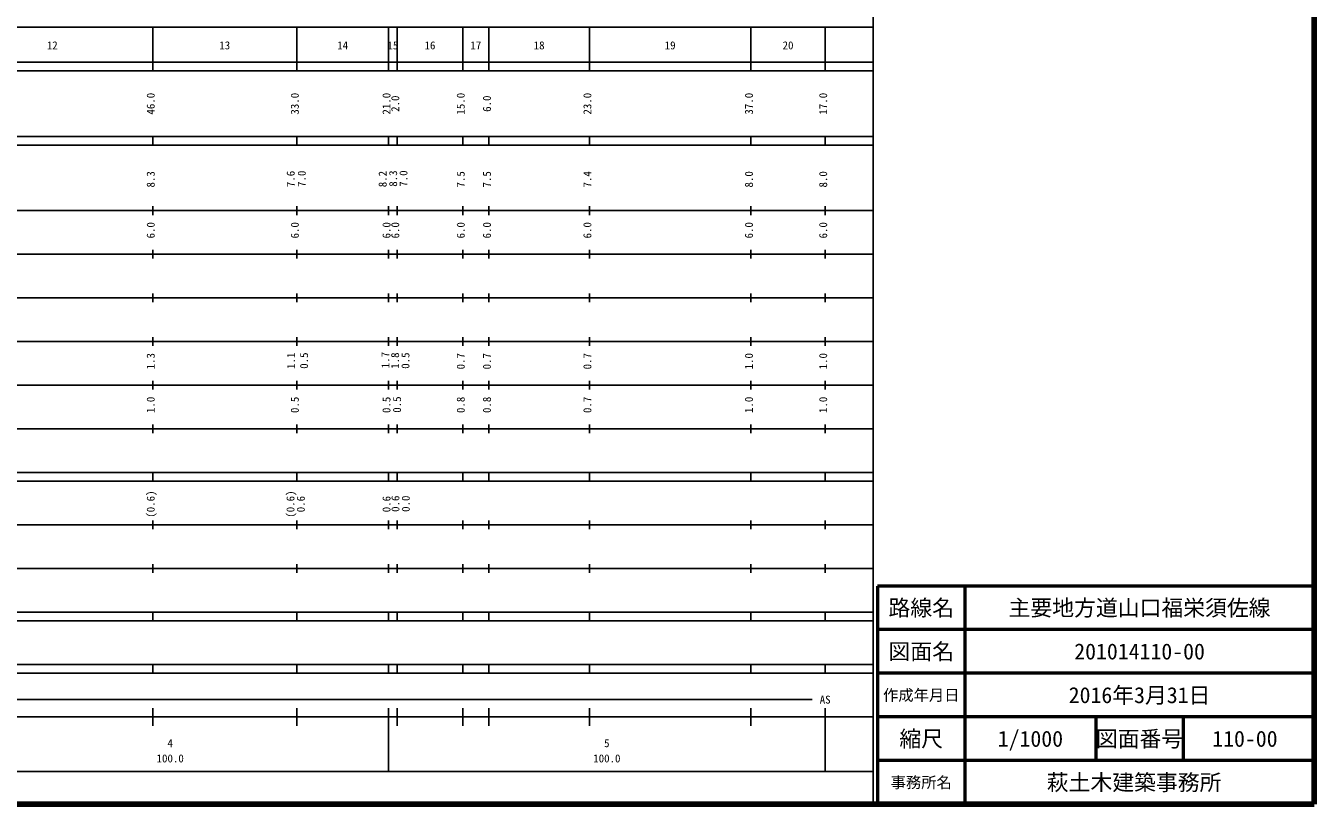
# Model space of a CAD drawing. Units: millimetres on the paper, enlarged 1000 times. Extents: x 40000 to 680000, y 20000 to 380000.
# Drawn here: x 384928 to 680000, y 20000 to 198357 of the extents above; entities that cross this region are included whole.
import ezdxf
from ezdxf.enums import TextEntityAlignment as Align

# ---------------------------------------------------------------- set-up
doc = ezdxf.new("R2010")
doc.units = ezdxf.units.MM
doc.header["$LTSCALE"] = 1000
for name, color, linetype, lineweight in [('M-TTL', 2, 'Continuous', 140), ('M-TTL-BAND', 7, 'Continuous', 25), ('M-TTL-FRAM', 2, 'Continuous', 50), ('M-TTL-LINE', 7, 'Continuous', 50)]:
    doc.layers.add(name, color=color, linetype=linetype, lineweight=lineweight)
doc.layers.add('M-TTL-TXT', color=7, linetype='Continuous')
doc.styles.add('ＭＳ ゴシック', font='')
doc.styles.get('ＭＳ ゴシック').set_extended_font_data('MS Gothic')

msp = doc.modelspace()

# ---------------------------------------------------------------- linework, layer by layer
at = {"layer": 'M-TTL'}
for p, q in [((680000, 20000), (680000, 380000)), ((40000, 20000), (680000, 20000))]:
    msp.add_line(p, q, dxfattribs=at)
at = {"layer": 'M-TTL-BAND'}
for p, q in [((579000, 20000), (579000, 370000)), ((68000, 198000), (579000, 198000)), ((414000, 188000), (414000, 198000)), ((447000, 188000), (447000, 198000)), ((468000, 188000), (468000, 198000)), ((470000, 188000), (470000, 198000)), ((485000, 188000), (485000, 198000)), ((491000, 188000), (491000, 198000)), ((514000, 188000), (514000, 198000)), ((551000, 188000), (551000, 198000)), ((568000, 188000), (568000, 198000)), ((40000, 190000), (579000, 190000)), ((40000, 188000), (579000, 188000)), ((40000, 173000), (579000, 173000)), ((414000, 171000), (414000, 173000)), ((447000, 171000), (447000, 173000)), ((468000, 171000), (468000, 173000)), ((470000, 171000), (470000, 173000)), ((485000, 171000), (485000, 173000)), ((491000, 171000), (491000, 173000)), ((514000, 171000), (514000, 173000)), ((551000, 171000), (551000, 173000)), ((568000, 171000), (568000, 173000)), ((40000, 171000), (579000, 171000)), ((414000, 155000), (414000, 157000)), ((447000, 155000), (447000, 157000)), ((468000, 155000), (468000, 157000)), ((470000, 155000), (470000, 157000)), ((485000, 155000), (485000, 157000)), ((491000, 155000), (491000, 157000)), ((514000, 155000), (514000, 157000)), ((551000, 155000), (551000, 157000)), ((568000, 155000), (568000, 157000)), ((40000, 156000), (579000, 156000)), ((46000, 146000), (579000, 146000)), ((414000, 145000), (414000, 147000)), ((447000, 145000), (447000, 147000)), ((468000, 145000), (468000, 147000)), ((470000, 145000), (470000, 147000)), ((485000, 145000), (485000, 147000)), ((491000, 145000), (491000, 147000)), ((514000, 145000), (514000, 147000)), ((551000, 145000), (551000, 147000)), ((568000, 145000), (568000, 147000)), ((52000, 136000), (579000, 136000)), ((414000, 135000), (414000, 137000)), ((447000, 135000), (447000, 137000)), ((468000, 135000), (468000, 137000)), ((470000, 135000), (470000, 137000)), ((485000, 135000), (485000, 137000)), ((491000, 135000), (491000, 137000)), ((514000, 135000), (514000, 137000)), ((551000, 135000), (551000, 137000)), ((568000, 135000), (568000, 137000)), ((414000, 125000), (414000, 127000)), ((447000, 125000), (447000, 127000)), ((468000, 125000), (468000, 127000)), ((470000, 125000), (470000, 127000)), ((485000, 125000), (485000, 127000)), ((491000, 125000), (491000, 127000)), ((514000, 125000), (514000, 127000)), ((551000, 125000), (551000, 127000)), ((568000, 125000), (568000, 127000)), ((46000, 126000), (579000, 126000)), ((52000, 116000), (579000, 116000)), ((414000, 115000), (414000, 117000)), ((447000, 115000), (447000, 117000)), ((468000, 115000), (468000, 117000)), ((470000, 115000), (470000, 117000)), ((485000, 115000), (485000, 117000)), ((491000, 115000), (491000, 117000)), ((514000, 115000), (514000, 117000)), ((551000, 115000), (551000, 117000)), ((568000, 115000), (568000, 117000)), ((414000, 105000), (414000, 107000)), ((447000, 105000), (447000, 107000)), ((468000, 105000), (468000, 107000)), ((470000, 105000), (470000, 107000)), ((485000, 105000), (485000, 107000)), ((491000, 105000), (491000, 107000)), ((514000, 105000), (514000, 107000)), ((551000, 105000), (551000, 107000)), ((568000, 105000), (568000, 107000)), ((46000, 106000), (579000, 106000)), ((40000, 96000), (579000, 96000)), ((414000, 94000), (414000, 96000)), ((447000, 94000), (447000, 96000)), ((468000, 94000), (468000, 96000)), ((470000, 94000), (470000, 96000)), ((485000, 94000), (485000, 96000)), ((491000, 94000), (491000, 96000)), ((514000, 94000), (514000, 96000)), ((551000, 94000), (551000, 96000)), ((568000, 94000), (568000, 96000)), ((40000, 94000), (579000, 94000)), ((49000, 84000), (579000, 84000)), ((414000, 83000), (414000, 85000)), ((447000, 83000), (447000, 85000)), ((468000, 83000), (468000, 85000)), ((470000, 83000), (470000, 85000)), ((485000, 83000), (485000, 85000)), ((491000, 83000), (491000, 85000)), ((514000, 83000), (514000, 85000)), ((551000, 83000), (551000, 85000)), ((568000, 83000), (568000, 85000)), ((40000, 74000), (579000, 74000)), ((414000, 73000), (414000, 75000)), ((447000, 73000), (447000, 75000)), ((468000, 73000), (468000, 75000)), ((470000, 73000), (470000, 75000)), ((485000, 73000), (485000, 75000)), ((491000, 73000), (491000, 75000)), ((514000, 73000), (514000, 75000)), ((551000, 73000), (551000, 75000)), ((568000, 73000), (568000, 75000)), ((40000, 64000), (579000, 64000)), ((40000, 62000), (579000, 62000)), ((414000, 62000), (414000, 64000)), ((447000, 62000), (447000, 64000)), ((468000, 62000), (468000, 64000)), ((470000, 62000), (470000, 64000)), ((485000, 62000), (485000, 64000)), ((491000, 62000), (491000, 64000)), ((514000, 62000), (514000, 64000)), ((551000, 62000), (551000, 64000)), ((568000, 62000), (568000, 64000)), ((40000, 52000), (579000, 52000)), ((414000, 50000), (414000, 52000)), ((447000, 50000), (447000, 52000)), ((468000, 50000), (468000, 52000)), ((470000, 50000), (470000, 52000)), ((485000, 50000), (485000, 52000)), ((491000, 50000), (491000, 52000)), ((514000, 50000), (514000, 52000)), ((551000, 50000), (551000, 52000)), ((568000, 50000), (568000, 52000)), ((40000, 50000), (579000, 50000)), ((71000, 44000), (565000, 44000)), ((414000, 38000), (414000, 42000)), ((447000, 38000), (447000, 42000)), ((468000, 27500), (468000, 42000)), ((470000, 38000), (470000, 42000)), ((485000, 38000), (485000, 42000)), ((491000, 38000), (491000, 42000)), ((514000, 38000), (514000, 42000)), ((551000, 38000), (551000, 42000)), ((568000, 27500), (568000, 42000)), ((40000, 40000), (579000, 40000)), ((68000, 27500), (579000, 27500))]:
    msp.add_line(p, q, dxfattribs=at)
at = {"layer": 'M-TTL-FRAM'}
for p, q in [((680000, 70000), (580000, 70000)), ((580000, 70000), (580000, 20000))]:
    msp.add_line(p, q, dxfattribs=at)
at = {"layer": 'M-TTL-LINE'}
for p, q in [((600000, 70000), (600000, 20000)), ((680000, 60000), (580000, 60000)), ((680000, 50000), (580000, 50000)), ((680000, 40000), (580000, 40000)), ((630000, 40000), (630000, 30000)), ((650000, 40000), (650000, 30000)), ((680000, 30000), (580000, 30000))]:
    msp.add_line(p, q, dxfattribs=at)

# ---------------------------------------------------------------- texts
at = {"layer": 'M-TTL-BAND', "style": 'ＭＳ ゴシック'}
for s, p in [('12', (391000, 192405)), ('13', (430500, 192405)), ('16', (477500, 192405)), ('18', (502500, 192405)), ('19', (532500, 192405)), ('20', (559500, 192405)), ('14', (457500, 192405)), ('15', (469000, 192405)), ('17', (488000, 192405)), ('AS', (568000, 42500)), ('4', (418000, 32523)), ('5', (518000, 32523)), ('100.0', (418000, 29033)), ('100.0', (518000, 29033))]:
    msp.add_text(s, height=1833, dxfattribs=at).set_placement(p, align=Align.BOTTOM_CENTER)
for s, p in [('46.0', (415000, 180500)), ('33.0', (448000, 180500)), ('21.0', (469000, 180500)), ('2.0', (471000, 180500)), ('15.0', (486000, 180500)), ('6.0', (492000, 180500)), ('23.0', (515000, 180500)), ('37.0', (552000, 180500)), ('17.0', (569000, 180500)), ('8.3', (415000, 163174)), ('7.6', (447050, 163260)), ('7.0', (449588, 163297)), ('8.2', (468115, 163229)), ('8.3', (470518, 163347)), ('7.0', (472888, 163347)), ('7.5', (486000, 163174)), ('7.5', (492000, 163174)), ('7.4', (515000, 163174)), ('8.0', (552000, 163174)), ('8.0', (569000, 163174)), ('6.0', (415000, 151500)), ('6.0', (448000, 151500)), ('6.0', (469000, 151500)), ('6.0', (471000, 151500)), ('6.0', (486000, 151500)), ('6.0', (492000, 151500)), ('6.0', (515000, 151500)), ('6.0', (552000, 151500)), ('6.0', (569000, 151500)), ('1.3', (415000, 121500)), ('1.1', (447136, 121608)), ('0.5', (450118, 121638)), ('1.7', (468741, 121759)), ('1.8', (470968, 121638)), ('0.5', (473338, 121638)), ('0.7', (486000, 121500)), ('0.7', (492000, 121500)), ('0.7', (515000, 121500)), ('1.0', (552000, 121500)), ('1.0', (569000, 121500)), ('1.0', (415000, 111500)), ('0.5', (448000, 111500)), ('0.5', (469000, 111500)), ('0.5', (471415, 111569)), ('0.8', (486000, 111500)), ('0.8', (492000, 111500)), ('0.7', (515000, 111500)), ('1.0', (552000, 111500)), ('1.0', (569000, 111500)), ('(0.6)', (415000, 88764)), ('(0.6)', (447000, 88764)), ('0.6', (449370, 88764)), ('0.6', (469000, 88764)), ('0.6', (471037, 88850)), ('0.0', (473407, 88850))]:
    msp.add_text(s, height=1833, rotation=90, dxfattribs=at).set_placement(p, align=Align.BOTTOM_CENTER)
at = {"layer": 'M-TTL-TXT', "style": 'ＭＳ ゴシック'}
for s, height, p in [('路線名', 3666, (590000, 65000)), ('路線名', 3666, (590000, 65000)), ('主要地方道山口福栄須佐線', 3666, (640000, 65000)), ('図面名', 3666, (590000, 55000)), ('図面名', 3666, (590000, 55000)), ('201014110-00', 3666, (640000, 55000)), ('2016年3月31日', 3666, (640000, 45000)), ('作成年月日', 2566, (590000, 45000)), ('作成年月日', 2566, (590000, 45000)), ('縮尺', 3666, (590000, 35000)), ('縮尺', 3666, (590000, 35000)), ('1/1000', 3666, (615000, 35000)), ('図面番号', 3666, (640000, 35000)), ('図面番号', 3666, (640000, 35000)), ('110-00', 3666, (664125, 35000)), ('事務所名', 2566, (590000, 25000)), ('事務所名', 2566, (590000, 25000)), ('萩土木建築事務所 ', 3666, (640000, 25000))]:
    msp.add_text(s, height=height, dxfattribs=at).set_placement(p, align=Align.MIDDLE_CENTER)

doc.saveas('drawing.dxf')
